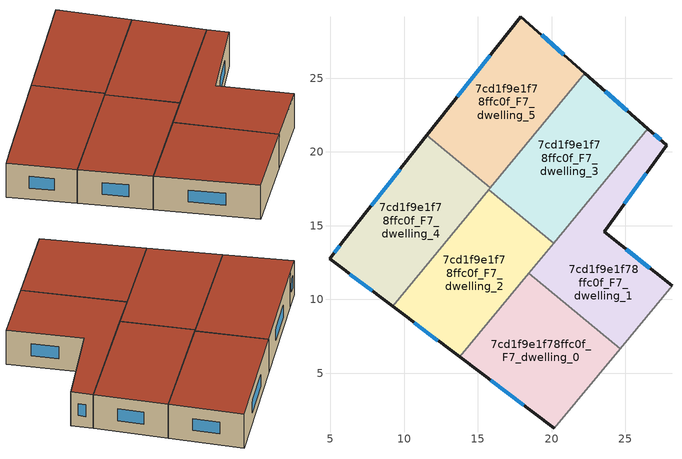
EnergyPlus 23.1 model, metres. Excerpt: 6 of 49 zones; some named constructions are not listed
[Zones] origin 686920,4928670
7cd1f9e1f78ffc0f_F7_dwelling_0
 floor to 7cd1f9e1f78ffc0f_F6_dwelling_0 (EU_floor_Construction): 24.65,6.67 20.19,1.26 13.76,6.1 18.45,11.78 z21
 wall outside (EU_wall_Construction): 13.76,6.1 20.19,1.26 z21:24
 wall to 7cd1f9e1f78ffc0f_F7_dwelling_1 (EU_wall_Construction): 24.65,6.67 18.45,11.78 z21:24
 wall adiabatic (EU_wall_Construction): 20.19,1.26 24.65,6.67 z21:24
 wall to 7cd1f9e1f78ffc0f_F7_dwelling_2 (EU_wall_Construction): 18.45,11.78 13.76,6.1 z21:24
 window (EU_Window_Construction): 15.85,4.53 18.1,2.83 z21.98:23.02
 roof outside (EU_roof_Construction): 20.19,1.26 24.65,6.67 18.45,11.78 13.76,6.1 z24
7cd1f9e1f78ffc0f_F7_dwelling_1
 floor to 7cd1f9e1f78ffc0f_F6_dwelling_1 (EU_floor_Construction): 27.8,20.45 23.56,14.59 28.16,10.92 24.65,6.67 18.45,11.78 26.52,21.57 z21
 wall outside (EU_wall_Construction): 28.16,10.92 23.56,14.59 27.8,20.45 26.52,21.57 z21:24
 wall adiabatic (EU_wall_Construction): 24.65,6.67 28.16,10.92 z21:24
 wall to 7cd1f9e1f78ffc0f_F7_dwelling_3 (EU_wall_Construction): 26.52,21.57 20.13,13.82 z21:24
 wall to 7cd1f9e1f78ffc0f_F7_dwelling_2 (EU_wall_Construction): 20.13,13.82 18.45,11.78 z21:24
 window (EU_Window_Construction): 26.66,12.11 25.05,13.39 / 27.38,20.81 26.94,21.21 / 24.93,16.49 26.42,18.54 z21.98:23.02
 roof outside (EU_roof_Construction): 24.65,6.67 28.16,10.92 23.56,14.59 27.8,20.45 26.52,21.57 18.45,11.78 z24
7cd1f9e1f78ffc0f_F7_dwelling_2
 floor to 7cd1f9e1f78ffc0f_F6_dwelling_2 (EU_floor_Construction): 20.13,13.82 13.76,6.1 9.21,9.54 15.74,17.45 z21
 wall outside (EU_wall_Construction): 9.21,9.54 13.76,6.1 z21:24
 wall to 7cd1f9e1f78ffc0f_F7_dwelling_3 (EU_wall_Construction): 20.13,13.82 15.74,17.45 z21:24
 wall to 7cd1f9e1f78ffc0f_F7_dwelling_4 (EU_wall_Construction): 15.74,17.45 9.21,9.54 z21:24
 window (EU_Window_Construction): 10.69,8.42 12.28,7.22 z21.98:23.02
 roof outside (EU_roof_Construction): 13.76,6.1 20.13,13.82 15.74,17.45 9.21,9.54 z24
7cd1f9e1f78ffc0f_F7_dwelling_3
 floor to 7cd1f9e1f78ffc0f_F6_dwelling_3 (EU_floor_Construction): 26.52,21.57 20.13,13.82 15.74,17.45 22.25,25.34 z21
 wall outside (EU_wall_Construction): 26.52,21.57 22.25,25.34 z21:24
 wall to 7cd1f9e1f78ffc0f_F7_dwelling_5 (EU_wall_Construction): 22.25,25.34 15.85,17.59 z21:24
 wall to 7cd1f9e1f78ffc0f_F7_dwelling_4 (EU_wall_Construction): 15.85,17.58 15.74,17.45 z21:24
 window (EU_Window_Construction): 25.13,22.8 23.64,24.11 z21.98:23.02
 roof outside (EU_roof_Construction): 20.13,13.82 26.52,21.57 22.25,25.34 15.74,17.45 z24
7cd1f9e1f78ffc0f_F7_dwelling_4
 floor to 7cd1f9e1f78ffc0f_F6_dwelling_4 (EU_floor_Construction): 15.85,17.58 9.21,9.54 4.94,12.76 5.95,14.06 11.54,21.14 z21
 wall outside (EU_wall_Construction): 11.54,21.14 5.95,14.06 4.94,12.76 9.21,9.54 z21:24
 wall to 7cd1f9e1f78ffc0f_F7_dwelling_5 (EU_wall_Construction): 15.85,17.58 11.54,21.14 z21:24
 window (EU_Window_Construction): 5.62,13.64 5.27,13.18 / 9.72,18.84 7.77,16.36 / 6.33,11.71 7.82,10.58 z21.98:23.02
 roof outside (EU_roof_Construction): 9.21,9.54 15.85,17.58 11.54,21.14 5.95,14.06 4.94,12.76 z24
7cd1f9e1f78ffc0f_F7_dwelling_5
 floor to 7cd1f9e1f78ffc0f_F6_dwelling_5 (EU_floor_Construction): 22.25,25.34 15.85,17.58 11.54,21.14 17.9,29.18 z21
 wall outside (EU_wall_Construction): 22.25,25.34 17.9,29.18 11.54,21.14 z21:24
 window (EU_Window_Construction): 15.83,26.56 13.61,23.75 / 20.83,26.59 19.31,27.93 z21.98:23.02
 roof outside (EU_roof_Construction): 15.85,17.58 22.25,25.34 17.9,29.18 11.54,21.14 z24
[SCHEDULE:FILE] Column Number=1; Rows to Skip at Top=0; Number of Hours of Data=8760; Column Separator=Comma; Interpolate to Timestep=No; Minutes per Item=60; Adjust Schedule for Daylight Savings=Yes
Name | File
EU_Step8_GainSchedule_7cd1f9e1f78ffc0f_F3_dwelling_0_f000 | ../../schedules/7cd1f9e1f78ffc0f/7cd1f9e1f78ffc0f_F3_dwelling_0_f000_gain.csv
EU_Step8_GainSchedule_7cd1f9e1f78ffc0f_F3_dwelling_1_f000 | ../../schedules/7cd1f9e1f78ffc0f/7cd1f9e1f78ffc0f_F3_dwelling_1_f000_gain.csv
EU_Step8_GainSchedule_7cd1f9e1f78ffc0f_F3_dwelling_2_f000 | ../../schedules/7cd1f9e1f78ffc0f/7cd1f9e1f78ffc0f_F3_dwelling_2_f000_gain.csv
EU_Step8_GainSchedule_7cd1f9e1f78ffc0f_F3_dwelling_3_f000 | ../../schedules/7cd1f9e1f78ffc0f/7cd1f9e1f78ffc0f_F3_dwelling_3_f000_gain.csv
EU_Step8_GainSchedule_7cd1f9e1f78ffc0f_F3_dwelling_4_f000 | ../../schedules/7cd1f9e1f78ffc0f/7cd1f9e1f78ffc0f_F3_dwelling_4_f000_gain.csv
EU_Step8_GainSchedule_7cd1f9e1f78ffc0f_F3_dwelling_5_f000 | ../../schedules/7cd1f9e1f78ffc0f/7cd1f9e1f78ffc0f_F3_dwelling_5_f000_gain.csv
EU_Step8_GainSchedule_7cd1f9e1f78ffc0f_F4_dwelling_0_f000 | ../../schedules/7cd1f9e1f78ffc0f/7cd1f9e1f78ffc0f_F4_dwelling_0_f000_gain.csv
EU_Step8_GainSchedule_7cd1f9e1f78ffc0f_F4_dwelling_1_f000 | ../../schedules/7cd1f9e1f78ffc0f/7cd1f9e1f78ffc0f_F4_dwelling_1_f000_gain.csv
EU_Step8_GainSchedule_7cd1f9e1f78ffc0f_F4_dwelling_2_f000 | ../../schedules/7cd1f9e1f78ffc0f/7cd1f9e1f78ffc0f_F4_dwelling_2_f000_gain.csv
EU_Step8_GainSchedule_7cd1f9e1f78ffc0f_F4_dwelling_3_f000 | ../../schedules/7cd1f9e1f78ffc0f/7cd1f9e1f78ffc0f_F4_dwelling_3_f000_gain.csv
EU_Step8_GainSchedule_7cd1f9e1f78ffc0f_F4_dwelling_4_f000 | ../../schedules/7cd1f9e1f78ffc0f/7cd1f9e1f78ffc0f_F4_dwelling_4_f000_gain.csv
EU_Step8_GainSchedule_7cd1f9e1f78ffc0f_F4_dwelling_5_f000 | ../../schedules/7cd1f9e1f78ffc0f/7cd1f9e1f78ffc0f_F4_dwelling_5_f000_gain.csv
